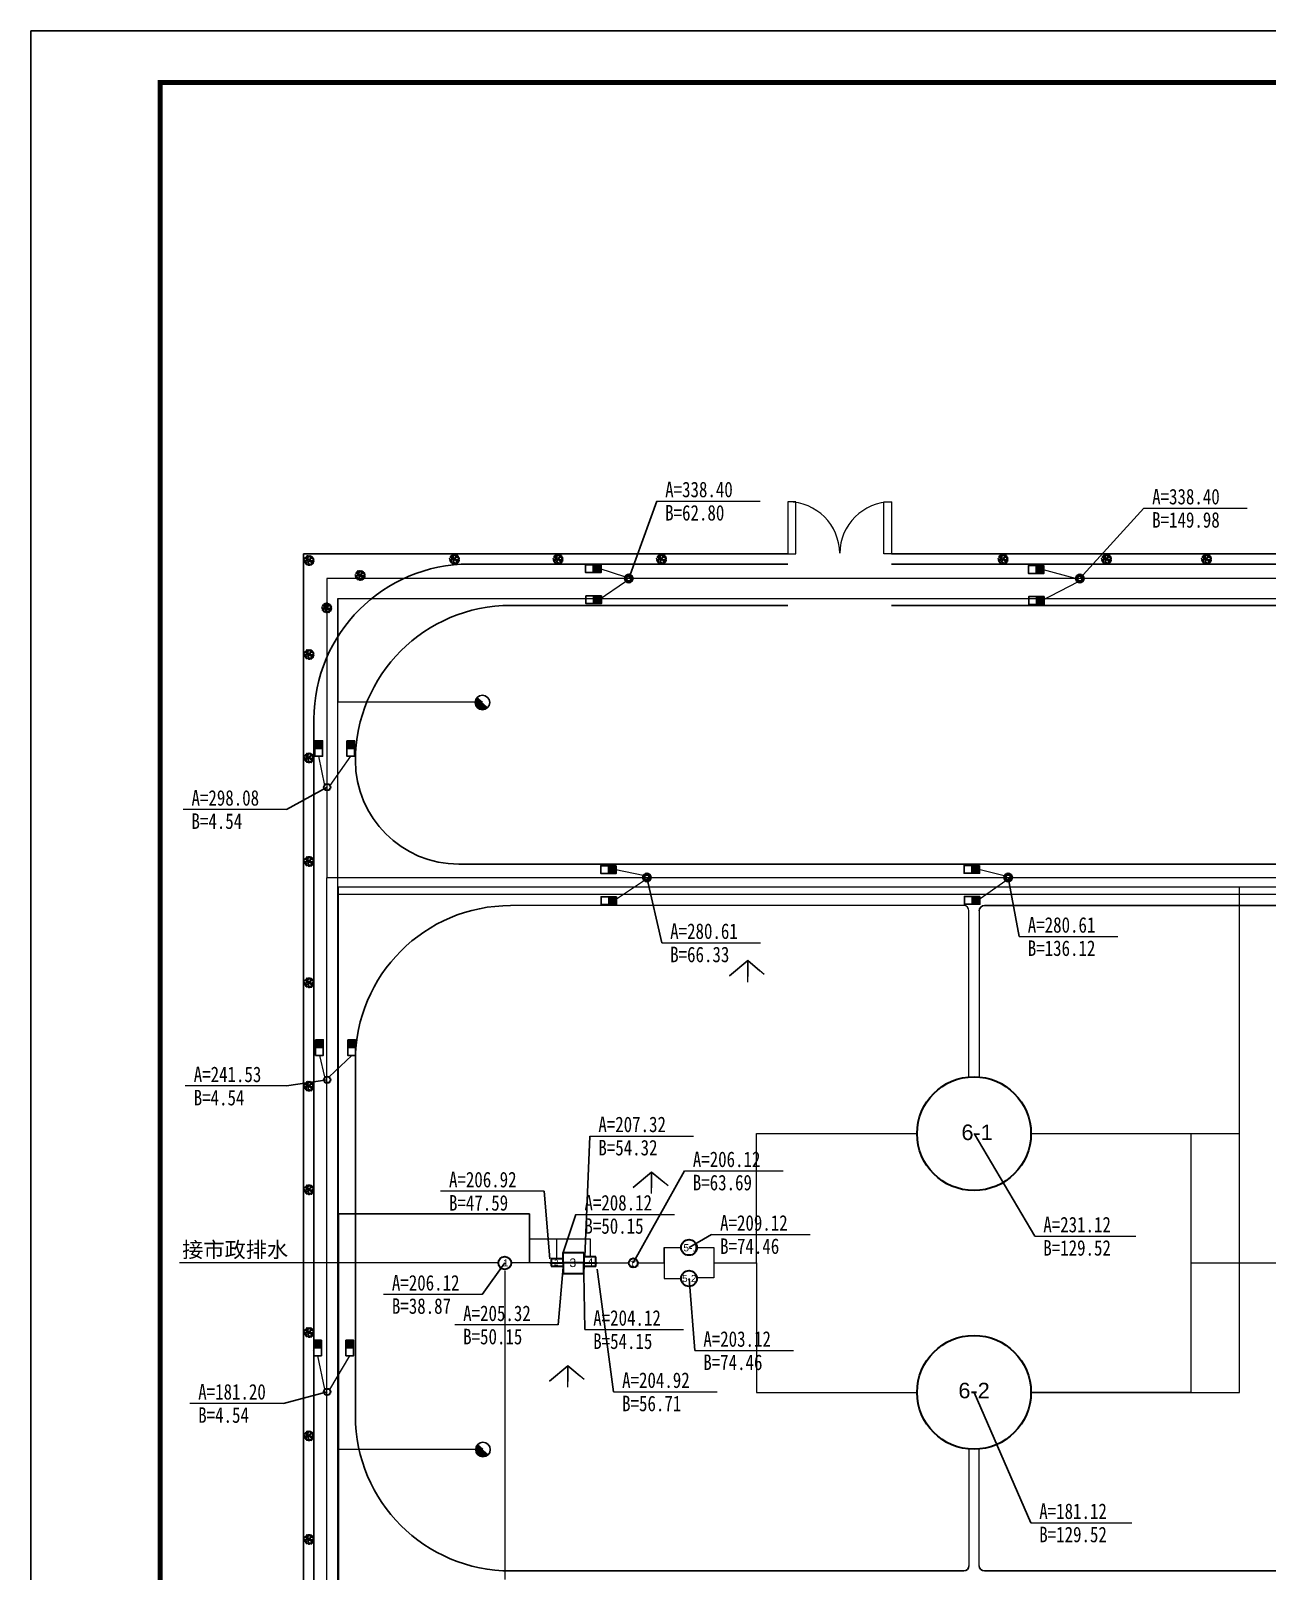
# Model space of a CAD drawing. Header units: millimetres. Extents: x 210832 to 1443773, y 126806 to 1026245.
# Drawn here: x 213765.9 to 214004.8, y 129155.3 to 129453 of the extents above; entities that cross this region are included whole.
import ezdxf
from ezdxf.enums import TextEntityAlignment as Align
from ezdxf.lldxf.tags import DXFTag

# ---------------------------------------------------------------- set-up
doc = ezdxf.new("R2010")
doc.units = ezdxf.units.MM
doc.header["$LTSCALE"] = 500
for name, color, linetype, lineweight in [('01构筑物', 7, 'Continuous', 60), ('H消火栓', 2, 'Continuous', 9), ('H绿化带', 3, 'Continuous', 9), ('w', 50, 'W_LINE', 50), ('厂区污水管', 141, 'CW_LINE', 60), ('厂区给水管', 60, 'G_LINE', 60), ('构筑物', 7, 'Continuous', 30), ('污水管', 2, 'W_LINE', 60), ('泄空管', 134, 'XK_LINE', 60), ('超越管', 94, 'CY_LINE', 60), ('雨水管', 20, 'Y_LINE', 60)]:
    doc.layers.add(name, color=color, linetype=linetype, lineweight=lineweight)
for name, color, linetype in [('标注', 3, 'Continuous'), ('消火栓', 7, 'Continuous'), ('道路', 200, 'Continuous')]:
    doc.layers.add(name, color=color, linetype=linetype)
doc.styles.add('Dim_ZB', font='txt', dxfattribs={"width": 0.8})
doc.styles.get("Standard").update_dxf_attribs({"font": 'arial.ttf'})
tags = doc.linetypes.add('CW_LINE', pattern='A,12.7,-5.08,["CW",Standard,S=2.54,R=0,X=-2.54,Y=-1.27],-6.35', length=24.13).pattern_tags.tags
tags[6] = DXFTag(74, 10)
tags = doc.linetypes.add('CY_LINE', pattern='A,12.7,-5.08,["CY",Standard,S=2.54,R=0,X=-2.54,Y=-1.27],-6.35', length=24.13).pattern_tags.tags
tags[6] = DXFTag(74, 10)
tags = doc.linetypes.add('G_LINE', pattern='A,12.7,-5.08,["G",Standard,S=2.54,R=0,X=-2.54,Y=-1.27],-6.35', length=24.13).pattern_tags.tags
tags[6] = DXFTag(74, 10)
tags = doc.linetypes.add('W_LINE', pattern='A,12.7,-5.08,["W",Standard,S=2.54,R=0,X=-2.54,Y=-1.27],-6.35', length=24.13).pattern_tags.tags
tags[6] = DXFTag(74, 10)
tags = doc.linetypes.add('XK_LINE', pattern='A,12.7,-5.08,["XK",Standard,S=2.54,R=0,X=-2.54,Y=-1.27],-6.35', length=24.13).pattern_tags.tags
tags[6] = DXFTag(74, 10)
tags = doc.linetypes.add('Y_LINE', pattern='A,12.7,-5.08,["Y",Standard,S=2.54,R=0,X=-2.54,Y=-1.27],-6.35', length=24.13).pattern_tags.tags
tags[6] = DXFTag(74, 10)
doc.dimstyles.new('ISO-25', dxfattribs={"dimtxt": 2.5, "dimasz": 2.5, "dimexe": 1.25, "dimexo": 0.625, "dimtad": 1, "dimtxsty": 'Standard', "dimcen": 2.5, "dimadec": 0, "dimazin": 0, "dimtfac": 1, "dimtmove": 0, "dimatfit": 3, "dimfxl": 1, "dimarcsym": 0})

# ---------------------------------------------------------------- blocks, each defined once
blk = doc.blocks.new('火焰木')
at = {"layer": 'H绿化带'}
for points in [[(-2.66, 0.17), (-2.53, -0.09), (-2.46, -0.35), (-2.39, -0.43), (-2.45, -0.46), (-2.58, -0.59), (-2.62, -0.69)], [(-2.52, 0.8), (-2.23, 0.89), (-1.91, 0.77), (-1.72, 0.64), (-1.38, 0.55), (-1.09, 0.48), (-0.75, 0.34), (-0.61, 0.29), (-0.45, 0.04), (-0.56, -0.07), (-0.58, -0.28), (-0.58, -0.28), (-0.89, -0.31), (-1.12, -0.2), (-1.41, -0.02), (-1.58, -0.02), (-1.83, -0.12), (-1.86, -0.21), (-2.05, -0.34), (-2.41, -0.31), (-2.49, -0.09), (-2.65, 0.34)], [(-2, 1.61), (-1.92, 1.47), (-1.76, 1.39), (-1.58, 1.25), (-1.44, 1.07), (-1.41, 0.77), (-1.64, 0.78), (-1.83, 0.85), (-2.02, 0.91), (-2.17, 0.96), (-2.27, 0.96), (-2.48, 0.88)], [(-2.23, 1.1), (-2.43, 1)], [(-1.7, 0.8), (-1.77, 1.04), (-2.36, 1.12)], [(-2.09, 1.08), (-2.29, 1.24)], [(-1.57, 1.24), (-1.93, 1.15), (-2.23, 1.33)], [(-1.76, 1.19), (-2.15, 1.44)], [(-1.8, 1.78), (-1.53, 1.74), (-1.29, 1.7), (-1.2, 1.67), (-1.09, 1.55), (-1.03, 1.38), (-0.87, 1.16), (-0.89, 0.83), (-0.88, 0.63), (-1.11, 0.65), (-1.31, 0.8), (-1.32, 1.01), (-1.41, 1.18), (-1.62, 1.38), (-1.85, 1.53), (-1.93, 1.65)], [(-1.12, 1.04), (-1.4, 1.29), (-1.88, 1.73)], [(-0.73, 2.33), (-0.74, 2.2), (-0.71, 2.02), (-0.67, 1.85), (-0.59, 1.72), (-0.49, 1.61), (-0.55, 1.54), (-0.67, 1.4), (-0.75, 1.25), (-0.89, 1.35), (-1, 1.54), (-1.15, 1.76), (-1.43, 1.79), (-1.72, 1.83)], [(-1.33, 1.53), (-1.65, 1.52)], [(-1.21, 1.76), (-1.4, 1.86), (-1.64, 1.92)], [(-0.79, 1.65), (-0.97, 1.79), (-1.18, 1.92), (-1.55, 1.99)], [(-1.32, 0.91), (-1.05, 1.08), (-1.22, 1.48), (-1.54, 1.64)], [(-1.26, 1.94), (-1.4, 2.08)], [(-0.83, 1.31), (-0.76, 1.55), (-0.88, 1.92), (-1.3, 2.13)], [(-1.23, 0.74), (-1.21, 0.98)], [(-1.06, 2.01), (-1.16, 2.2)], [(-1.03, 0.84), (-1.11, 0.76)], [(-0.88, 0.8), (-1.09, 0.86)], [(-0.86, 2.15), (-1.04, 2.25)], [(-0.97, 0.82), (-0.99, 0.96)], [(-0.58, 1.5), (-0.77, 1.82), (-0.84, 2.11), (-0.92, 2.29)], [(0, 2.4), (0.16, 2.06), (0.22, 1.87), (0.27, 1.65), (0.38, 1.22), (0.39, 0.91), (0.36, 0.77), (0.25, 0.63), (0.03, 0.48), (-0.19, 0.36), (-0.34, 0.3), (-0.72, 0.54), (-0.78, 0.75), (-0.72, 1.07), (-0.58, 1.39), (-0.31, 1.61), (-0.26, 1.71), (-0.13, 2.23), (-0.1, 2.4)], [(-0.16, 2.4), (-0.17, 2.24), (-0.21, 2.08), (-0.3, 1.81), (-0.37, 1.68), (-0.52, 1.81), (-0.63, 2.01), (-0.67, 2.2), (-0.67, 2.33)], [(-0.49, 1.96), (-0.63, 2.36)], [(-0.46, 1.76), (-0.52, 2.1), (-0.49, 2.38)], [(-0.29, 1.84), (-0.34, 1.98), (-0.37, 2.4)], [(-0.35, 2.07), (-0.27, 2.24), (-0.27, 2.4)], [(2.07, 1.09), (1.83, 0.92), (1.57, 0.87), (1.19, 0.89), (0.9, 0.91), (0.56, 0.71), (0.22, 0.2), (-0.03, 0.11), (0.03, -0.11), (0.42, -0.28), (0.75, -0.34), (1.19, -0.29), (1.59, -0.08), (1.84, 0.32), (1.96, 0.71), (2.1, 1.02)], [(0.07, 2.39), (0.22, 2.07), (0.37, 1.5), (0.43, 1.79), (0.65, 2.12), (0.66, 2.26)], [(0.3, 2.11), (0.16, 2.38)], [(0.23, 2.25), (0.32, 2.36)], [(0.26, 1.94), (0.3, 2.11), (0.54, 2.31)], [(0.41, 2.2), (0.41, 2.34)], [(0.72, 2.25), (0.71, 2.05), (0.56, 1.85), (0.44, 1.63), (0.43, 1.35), (0.48, 1.16), (0.67, 1.29), (1.02, 1.55), (1.19, 2.03)], [(0.43, 1.34), (0.76, 1.68), (0.86, 2.19)], [(1.23, 1.98), (1.1, 1.61), (1.06, 1.48), (0.73, 1.25), (0.57, 0.94), (0.8, 0.95), (0.96, 0.95), (1.29, 0.92), (1.55, 0.94), (1.63, 1.19), (1.66, 1.35), (1.8, 1.47)], [(0.62, 1.54), (0.64, 1.76)], [(0.66, 1.28), (0.82, 1.54), (1.09, 2.08)], [(0.68, 1.16), (0.97, 1.13), (1.31, 1.26), (1.55, 1.75)], [(0.77, 1.76), (1.01, 2.12)], [(0.77, 0.95), (1.37, 1.1), (1.55, 1.33)], [(0.82, 1.31), (1.06, 1.32), (1.14, 1.46), (1.28, 1.96)], [(0.85, 0.97), (1.18, 1.13)], [(1.09, 1.18), (1.27, 1.47), (1.32, 1.93)], [(1.2, 1.06), (1.46, 1.03), (1.56, 1.22)], [(1.21, 1.36), (1.24, 1.42), (1.49, 1.8)], [(1.25, 1.23), (1.46, 1.34), (1.74, 1.55)], [(1.52, 1.38), (1.65, 1.65)], [(2.31, 0.43), (2.18, 0.33), (1.97, 0.29), (1.91, 0.27), (1.82, 0.14), (1.74, -0.04), (1.55, -0.17), (1.66, -0.19), (1.88, -0.34), (2.01, -0.56), (2.28, -0.85)], [(1.83, 1.43), (1.7, 1.32), (1.67, 1.11), (1.62, 0.99), (1.71, 0.98), (1.79, 1.02), (2.03, 1.12)], [(1.67, 1.11), (1.95, 1.29)], [(1.74, 1.15), (2.01, 1.19)], [(1.74, -0.24), (2.07, -0.09), (2.37, 0.14)], [(1.81, 1.2), (1.88, 1.38)], [(2.13, 0.92), (2.04, 0.75), (1.92, 0.33), (2.09, 0.35), (2.3, 0.51)], [(1.95, 0.42), (2.07, 0.54), (2.24, 0.69)], [(1.96, -0.14), (1.96, 0.08), (2.09, 0.16), (2.34, 0.35)], [(2.03, 0.34), (2.27, 0.61)], [(2.04, 0.13), (2.36, 0.22)], [(2.07, 0.53), (2.2, 0.82)], [(-2.52, -0.14), (-2.7, -0.08)], [(-2.44, -0.25), (-2.7, -0.22)], [(-2.58, -0.24), (-2.68, -0.4)], [(-2.45, -0.46), (-2.54, -0.4), (-2.67, -0.52)], [(-2.62, -0.78), (-2.52, -0.6), (-2.39, -0.5), (-2.29, -0.46), (-2.03, -0.49), (-1.92, -0.59), (-1.92, -0.75), (-1.99, -0.85), (-2.22, -0.99), (-2.38, -1.1), (-2.4, -1.28)], [(-2.44, -0.54), (-2.58, -0.91)], [(-2.16, -0.83), (-2.18, -0.7), (-2.28, -0.59), (-2.41, -0.75), (-2.56, -0.97)], [(-2.04, -0.88), (-2.27, -0.8), (-2.43, -0.95), (-2.53, -1.05)], [(-2.2, -0.97), (-2.26, -0.9), (-2.5, -1.12)], [(-2.38, -1.35), (-2.34, -1.18), (-2.2, -1.06), (-2.03, -0.95), (-1.9, -0.89), (-1.84, -0.8), (-1.83, -0.92), (-1.82, -1.1), (-1.84, -1.34), (-1.82, -1.46), (-1.74, -1.62), (-1.6, -1.89), (-1.44, -2.15), (-1.26, -2.4)], [(-1.97, -1.19), (-2.09, -1.12), (-2.22, -1.22), (-2.26, -1.37), (-2.31, -1.43)], [(-2.17, -0.79), (-2.09, -0.59)], [(-1.83, -1.11), (-1.96, -1.19), (-2.14, -1.38), (-2.07, -1.8)], [(-2.05, -1.34), (-2, -1.5), (-1.99, -1.72), (-1.89, -2)], [(-1.77, -1.6), (-1.88, -1.71), (-1.82, -1.91), (-1.81, -2.07)], [(-0.83, -2.59), (-0.74, -2.36), (-0.65, -1.84), (-0.7, -1.44), (-0.79, -1.14), (-0.77, -0.92), (-0.66, -0.76), (-0.58, -0.62), (-0.66, -0.46), (-0.84, -0.46), (-1.1, -0.39), (-1.29, -0.25), (-1.47, -0.27), (-1.71, -0.35), (-1.83, -0.49), (-1.7, -0.83), (-1.68, -1.1), (-1.74, -1.37), (-1.5, -1.97), (-1.14, -2.48)], [(-1.83, -1.67), (-1.75, -1.83), (-1.73, -1.91)], [(-1.63, -1.99), (-1.68, -2.02), (-1.76, -2.04)], [(-1.63, -1.84), (-1.61, -2.04), (-1.57, -2.23)], [(-0.77, -2.58), (-0.71, -2.44), (-0.63, -2.16), (-0.54, -2.38), (-0.36, -2.46), (-0.2, -2.62), (-0.2, -2.67)], [(-0.68, -2.36), (-0.65, -2.44), (-0.58, -2.53), (-0.6, -2.61)], [(1.23, -2.27), (1.08, -2.12), (1, -1.77), (0.96, -1.4), (0.7, -1.07), (0.36, -0.82), (0.11, -0.4), (-0.03, -0.37), (-0.16, -0.44), (-0.28, -0.51), (-0.37, -0.58), (-0.41, -0.78), (-0.63, -1.08), (-0.5, -1.42), (-0.32, -1.68), (-0.06, -1.85), (0.31, -1.95), (0.75, -2.03), (0.94, -2.16), (1.17, -2.3)], [(-0.14, -2.68), (-0.19, -2.56), (-0.32, -2.43), (-0.46, -2.33), (-0.55, -2.01), (-0.53, -1.71), (-0.59, -1.42), (-0.4, -1.76), (-0.21, -1.9), (-0.06, -2.1), (0.19, -2.33), (0.29, -2.63)], [(-0.54, -1.87), (-0.37, -2.02), (-0.21, -2.21), (0.13, -2.67)], [(-0.53, -2.4), (-0.52, -2.48), (-0.41, -2.52), (-0.41, -2.65)], [(-0.42, -1.96), (-0.28, -1.9)], [(-0.31, -2.11), (-0.33, -2.23), (-0.24, -2.38), (-0.1, -2.53), (-0.03, -2.65)], [(-0.23, -1.9), (-0.2, -2.06), (-0.04, -2.25), (0.14, -2.34), (0.23, -2.58)], [(-0.13, -2.29), (-0.01, -2.35), (0.2, -2.64)], [(0.35, -2.61), (0.26, -2.34), (0.24, -2.27), (0.11, -2.16), (-0.1, -1.99), (-0.11, -1.91), (0.07, -1.94), (0.55, -2.05), (0.8, -2.15), (1.1, -2.34)], [(0.02, -2.08), (0.27, -2.07), (0.42, -2.2), (0.62, -2.4), (0.59, -2.53)], [(0.37, -2.13), (0.32, -2.26), (0.43, -2.38), (0.5, -2.54), (0.49, -2.57)], [(2.15, -1.17), (1.99, -1.03), (1.86, -0.87), (1.59, -0.79), (1.35, -0.8), (1.02, -0.78), (0.76, -0.65), (0.58, -0.52), (0.46, -0.51), (0.36, -0.49), (0.45, -0.69), (0.66, -0.86), (0.91, -1.1), (1.09, -1.25), (1.36, -1.37), (1.74, -1.41), (1.97, -1.53)], [(0.44, -2.03), (0.57, -2.23), (0.88, -2.45)], [(2.26, -0.88), (2.11, -0.74), (1.93, -0.54), (1.83, -0.39), (1.68, -0.3), (1.49, -0.26), (1.25, -0.34), (0.95, -0.4), (0.68, -0.39), (0.92, -0.61), (1.2, -0.73), (1.54, -0.7), (1.88, -0.8), (2.18, -1.13)], [(0.73, -2.13), (0.69, -2.24), (0.95, -2.38)], [(0.71, -0.91), (1.1, -0.93), (1.54, -0.94), (1.73, -1.09), (2.08, -1.31)], [(0.99, -0.64), (1.29, -0.55), (1.56, -0.58), (1.64, -0.52)], [(0.99, -1.17), (1.15, -1.12), (1.28, -1.28)], [(1.94, -1.56), (1.66, -1.46), (1.37, -1.42), (1.11, -1.36), (1, -1.29), (1.09, -1.49), (1.12, -1.67), (1.11, -1.94), (1.14, -2.05), (1.26, -2.23)], [(1.04, -0.93), (1.14, -1.05), (1.32, -1.09), (1.55, -1.15), (2.03, -1.39)], [(1.13, -2), (1.24, -2.03), (1.37, -2.13)], [(1.14, -1.62), (1.38, -1.66), (1.47, -1.88), (1.53, -2)], [(1.17, -0.36), (1.37, -0.4), (1.58, -0.4)], [(1.24, -1.08), (1.39, -1.03), (1.58, -1.06)], [(1.24, -1.39), (1.29, -1.5), (1.51, -1.56), (1.66, -1.66), (1.74, -1.82)], [(1.25, -1.65), (1.27, -1.82), (1.34, -1.99), (1.44, -2.09)], [(1.33, -1.11), (1.39, -1.25), (1.54, -1.32)], [(1.39, -1.53), (1.55, -1.74), (1.66, -1.9)], [(1.5, -1.56), (1.66, -1.51), (1.78, -1.59), (1.87, -1.63)], [(1.56, -0.71), (1.66, -0.66), (1.9, -0.66), (2.1, -0.85), (2.23, -1)], [(1.63, -1.02), (1.87, -0.99), (2.02, -1.1), (2.12, -1.23)], [(1.7, -1.23), (1.72, -1.32)], [(1.87, -0.18), (2.09, -0.4), (2.38, -0.22)], [(1.96, -0.47), (2.06, -0.47), (2.21, -0.5), (2.38, -0.32)], [(1.99, -0.3), (2.38, -0.14)], [(2.08, -0.64), (2.24, -0.61), (2.36, -0.48)], [(2.13, -0.04), (2.38, -0.04)], [(2.17, -0.73), (2.32, -0.7)]]:
    blk.add_lwpolyline(points, dxfattribs=at)
blk = doc.blocks.new('*U124')
at = {"lineweight": 15, "ltscale": 0.002}
blk.add_line((0, 0), (-19.06, 0), dxfattribs=at)
at = {"lineweight": 15, "ltscale": 0.002, "style": 'Dim_ZB', "width": 0.8}
blk.add_text(' A=206.12 ', height=3, dxfattribs=at).set_placement((-19.06, 0.75))
blk.add_text(' B=38.87 ', height=3, dxfattribs=at).set_placement((-19.06, -0.75), align=Align.TOP_LEFT)
blk = doc.blocks.new('*U125')
at = {"lineweight": 15, "ltscale": 0.002}
blk.add_line((0, 0), (-20.01, 0), dxfattribs=at)
at = {"lineweight": 15, "ltscale": 0.002, "style": 'Dim_ZB', "width": 0.8}
blk.add_text(' A=206.92 ', height=3, dxfattribs=at).set_placement((-20.01, 0.75))
blk.add_text(' B=47.59 ', height=3, dxfattribs=at).set_placement((-20.01, -0.75), align=Align.TOP_LEFT)
blk = doc.blocks.new('*U126')
at = {"lineweight": 15, "ltscale": 0.002}
blk.add_line((0, 0), (-20.01, 0), dxfattribs=at)
at = {"lineweight": 15, "ltscale": 0.002, "style": 'Dim_ZB', "width": 0.8}
blk.add_text(' A=205.32 ', height=3, dxfattribs=at).set_placement((-20.01, 0.75))
blk.add_text(' B=50.15 ', height=3, dxfattribs=at).set_placement((-20.01, -0.75), align=Align.TOP_LEFT)
blk = doc.blocks.new('*U127')
at = {"lineweight": 15, "ltscale": 0.002}
blk.add_line((0, 0), (19.06, 0), dxfattribs=at)
at = {"lineweight": 15, "ltscale": 0.002, "style": 'Dim_ZB', "width": 0.8}
blk.add_text(' A=208.12 ', height=3, dxfattribs=at).set_placement((0, 0.75))
blk.add_text(' B=50.15 ', height=3, dxfattribs=at).set_placement((0, -0.75), align=Align.TOP_LEFT)
blk = doc.blocks.new('*U128')
at = {"lineweight": 15, "ltscale": 0.002}
blk.add_line((0, 0), (19.06, 0), dxfattribs=at)
at = {"lineweight": 15, "ltscale": 0.002, "style": 'Dim_ZB', "width": 0.8}
blk.add_text(' A=204.12 ', height=3, dxfattribs=at).set_placement((0, 0.75))
blk.add_text(' B=54.15 ', height=3, dxfattribs=at).set_placement((0, -0.75), align=Align.TOP_LEFT)
blk = doc.blocks.new('*U129')
at = {"lineweight": 15, "ltscale": 0.002}
blk.add_line((0, 0), (20.01, 0), dxfattribs=at)
at = {"lineweight": 15, "ltscale": 0.002, "style": 'Dim_ZB', "width": 0.8}
blk.add_text(' A=207.32 ', height=3, dxfattribs=at).set_placement((0, 0.75))
blk.add_text(' B=54.32 ', height=3, dxfattribs=at).set_placement((0, -0.75), align=Align.TOP_LEFT)
blk = doc.blocks.new('*U130')
at = {"lineweight": 15, "ltscale": 0.002}
blk.add_line((0, 0), (20.01, 0), dxfattribs=at)
at = {"lineweight": 15, "ltscale": 0.002, "style": 'Dim_ZB', "width": 0.8}
blk.add_text(' A=204.92 ', height=3, dxfattribs=at).set_placement((0, 0.75))
blk.add_text(' B=56.71 ', height=3, dxfattribs=at).set_placement((0, -0.75), align=Align.TOP_LEFT)
blk = doc.blocks.new('*U131')
at = {"lineweight": 15, "ltscale": 0.002}
blk.add_line((0, 0), (19.06, 0), dxfattribs=at)
at = {"lineweight": 15, "ltscale": 0.002, "style": 'Dim_ZB', "width": 0.8}
blk.add_text(' A=206.12 ', height=3, dxfattribs=at).set_placement((0, 0.75))
blk.add_text(' B=63.69 ', height=3, dxfattribs=at).set_placement((0, -0.75), align=Align.TOP_LEFT)
blk = doc.blocks.new('*U132')
at = {"lineweight": 15, "ltscale": 0.002}
blk.add_line((0, 0), (19.06, 0), dxfattribs=at)
at = {"lineweight": 15, "ltscale": 0.002, "style": 'Dim_ZB', "width": 0.8}
blk.add_text(' A=209.12 ', height=3, dxfattribs=at).set_placement((0, 0.75))
blk.add_text(' B=74.46 ', height=3, dxfattribs=at).set_placement((0, -0.75), align=Align.TOP_LEFT)
blk = doc.blocks.new('*U133')
at = {"lineweight": 15, "ltscale": 0.002}
blk.add_line((0, 0), (19.06, 0), dxfattribs=at)
at = {"lineweight": 15, "ltscale": 0.002, "style": 'Dim_ZB', "width": 0.8}
blk.add_text(' A=203.12 ', height=3, dxfattribs=at).set_placement((0, 0.75))
blk.add_text(' B=74.46 ', height=3, dxfattribs=at).set_placement((0, -0.75), align=Align.TOP_LEFT)
blk = doc.blocks.new('*U134')
at = {"lineweight": 15, "ltscale": 0.002}
blk.add_line((0, 0), (19.53, 0), dxfattribs=at)
at = {"lineweight": 15, "ltscale": 0.002, "style": 'Dim_ZB', "width": 0.8}
blk.add_text(' A=231.12 ', height=3, dxfattribs=at).set_placement((0, 0.75))
blk.add_text(' B=129.52 ', height=3, dxfattribs=at).set_placement((0, -0.75), align=Align.TOP_LEFT)
blk = doc.blocks.new('*U135')
at = {"lineweight": 15, "ltscale": 0.002}
blk.add_line((0, 0), (19.53, 0), dxfattribs=at)
at = {"lineweight": 15, "ltscale": 0.002, "style": 'Dim_ZB', "width": 0.8}
blk.add_text(' A=181.12 ', height=3, dxfattribs=at).set_placement((0, 0.75))
blk.add_text(' B=129.52 ', height=3, dxfattribs=at).set_placement((0, -0.75), align=Align.TOP_LEFT)
blk = doc.blocks.new('*U167')
at = {"lineweight": 15, "ltscale": 0.002}
blk.add_line((0, 0), (20.01, 0), dxfattribs=at)
at = {"lineweight": 15, "ltscale": 0.002, "style": 'Dim_ZB', "width": 0.8}
blk.add_text(' A=338.40 ', height=3, dxfattribs=at).set_placement((0, 0.75))
blk.add_text(' B=149.98 ', height=3, dxfattribs=at).set_placement((0, -0.75), align=Align.TOP_LEFT)
blk = doc.blocks.new('*U168')
at = {"lineweight": 15, "ltscale": 0.002}
blk.add_line((0, 0), (20.01, 0), dxfattribs=at)
at = {"lineweight": 15, "ltscale": 0.002, "style": 'Dim_ZB', "width": 0.8}
blk.add_text(' A=338.40 ', height=3, dxfattribs=at).set_placement((0, 0.75))
blk.add_text(' B=62.80 ', height=3, dxfattribs=at).set_placement((0, -0.75), align=Align.TOP_LEFT)
blk = doc.blocks.new('*U169')
at = {"lineweight": 15, "ltscale": 0.002}
blk.add_line((0, 0), (-20.01, 0), dxfattribs=at)
at = {"lineweight": 15, "ltscale": 0.002, "style": 'Dim_ZB', "width": 0.8}
blk.add_text(' A=298.08 ', height=3, dxfattribs=at).set_placement((-20.01, 0.75))
blk.add_text(' B=4.54 ', height=3, dxfattribs=at).set_placement((-20.01, -0.75), align=Align.TOP_LEFT)
blk = doc.blocks.new('*U170')
at = {"lineweight": 15, "ltscale": 0.002}
blk.add_line((0, 0), (-19.53, 0), dxfattribs=at)
at = {"lineweight": 15, "ltscale": 0.002, "style": 'Dim_ZB', "width": 0.8}
blk.add_text(' A=241.53 ', height=3, dxfattribs=at).set_placement((-19.53, 0.75))
blk.add_text(' B=4.54 ', height=3, dxfattribs=at).set_placement((-19.53, -0.75), align=Align.TOP_LEFT)
blk = doc.blocks.new('*U171')
at = {"lineweight": 15, "ltscale": 0.002}
blk.add_line((0, 0), (-18.12, 0), dxfattribs=at)
at = {"lineweight": 15, "ltscale": 0.002, "style": 'Dim_ZB', "width": 0.8}
blk.add_text(' A=181.20 ', height=3, dxfattribs=at).set_placement((-18.12, 0.75))
blk.add_text(' B=4.54 ', height=3, dxfattribs=at).set_placement((-18.12, -0.75), align=Align.TOP_LEFT)
blk = doc.blocks.new('*U173')
at = {"lineweight": 15, "ltscale": 0.002}
blk.add_line((0, 0), (19.06, 0), dxfattribs=at)
at = {"lineweight": 15, "ltscale": 0.002, "style": 'Dim_ZB', "width": 0.8}
blk.add_text(' A=280.61 ', height=3, dxfattribs=at).set_placement((0, 0.75))
blk.add_text(' B=66.33 ', height=3, dxfattribs=at).set_placement((0, -0.75), align=Align.TOP_LEFT)
blk = doc.blocks.new('*U174')
at = {"lineweight": 15, "ltscale": 0.002}
blk.add_line((0, 0), (19.06, 0), dxfattribs=at)
at = {"lineweight": 15, "ltscale": 0.002, "style": 'Dim_ZB', "width": 0.8}
blk.add_text(' A=280.61 ', height=3, dxfattribs=at).set_placement((0, 0.75))
blk.add_text(' B=136.12 ', height=3, dxfattribs=at).set_placement((0, -0.75), align=Align.TOP_LEFT)

msp = doc.modelspace()

# ---------------------------------------------------------------- hatches: boundary and pattern name
h = msp.add_hatch(color=256)
h.dxf.hatch_style = 1
h.paths.add_polyline_path([(213874.58, 129348.32), (213876.08, 129348.32), (213876.08, 129349.82), (213874.58, 129349.82)])
h = msp.add_hatch(color=256)
h.dxf.hatch_style = 1
h.paths.add_polyline_path([(213960.14, 129348.17), (213961.64, 129348.17), (213961.64, 129349.67), (213960.14, 129349.67)])
h = msp.add_hatch(color=256)
h.dxf.hatch_style = 1
h.paths.add_polyline_path([(213874.64, 129342.33), (213876.14, 129342.33), (213876.14, 129343.83), (213874.64, 129343.83)])
h = msp.add_hatch(color=256)
h.dxf.hatch_style = 1
h.paths.add_polyline_path([(213960.2, 129342.18), (213961.7, 129342.18), (213961.7, 129343.68), (213960.2, 129343.68)])
h = msp.add_hatch(color=256)
h.dxf.hatch_style = 1
h.paths.add_polyline_path([(213822.26, 129315.82), (213820.76, 129315.82), (213820.76, 129314.32), (213822.26, 129314.32)])
h = msp.add_hatch(color=256)
h.dxf.hatch_style = 1
h.paths.add_polyline_path([(213828.46, 129315.82), (213826.96, 129315.82), (213826.96, 129314.32), (213828.46, 129314.32)])
h = msp.add_hatch(color=256)
h.dxf.hatch_style = 1
h.paths.add_polyline_path([(213877.51, 129290.18), (213879.01, 129290.18), (213879.01, 129291.68), (213877.51, 129291.68)])
h = msp.add_hatch(color=256)
h.dxf.hatch_style = 1
h.paths.add_polyline_path([(213947.72, 129290.23), (213949.22, 129290.23), (213949.22, 129291.73), (213947.72, 129291.73)])
h = msp.add_hatch(color=256)
h.dxf.hatch_style = 1
h.paths.add_polyline_path([(213877.57, 129284.19), (213879.07, 129284.19), (213879.07, 129285.69), (213877.57, 129285.69)])
h = msp.add_hatch(color=256)
h.dxf.hatch_style = 1
h.paths.add_polyline_path([(213947.78, 129284.24), (213949.28, 129284.24), (213949.28, 129285.74), (213947.78, 129285.74)])
h = msp.add_hatch(color=256)
h.dxf.hatch_style = 1
h.paths.add_polyline_path([(213822.41, 129258.03), (213820.91, 129258.03), (213820.91, 129256.53), (213822.41, 129256.53)])
h = msp.add_hatch(color=256)
h.dxf.hatch_style = 1
h.paths.add_polyline_path([(213828.62, 129258.03), (213827.12, 129258.03), (213827.12, 129256.53), (213828.62, 129256.53)])
h = msp.add_hatch(color=256)
h.dxf.hatch_style = 1
h.paths.add_polyline_path([(213822.06, 129199.97), (213820.56, 129199.97), (213820.56, 129198.47), (213822.06, 129198.47)])
h = msp.add_hatch(color=256)
h.dxf.hatch_style = 1
h.paths.add_polyline_path([(213828.27, 129199.97), (213826.77, 129199.97), (213826.77, 129198.47), (213828.27, 129198.47)])
at = {"layer": '消火栓'}
h = msp.add_hatch(color=0, dxfattribs=at)
h.dxf.hatch_style = 1
h.paths.add_polyline_path([(213852.1, 129324.14, 0.181345), (213851.76, 129323.22, 0.692986), (213854.22, 129322.29)])
h = msp.add_hatch(color=0, dxfattribs=at)
h.dxf.hatch_style = 1
h.paths.add_polyline_path([(213852.2, 129179.77, 0.181345), (213851.85, 129178.85, 0.692986), (213854.32, 129177.92)])

# ---------------------------------------------------------------- linework, layer by layer
for p, q in [((213874.58, 129349.82), (213874.58, 129348.32)), ((213960.14, 129349.67), (213960.14, 129348.17)), ((213874.64, 129343.83), (213874.64, 129342.33)), ((213960.2, 129343.68), (213960.2, 129342.18)), ((213820.76, 129314.32), (213822.26, 129314.32)), ((213826.96, 129314.32), (213828.46, 129314.32)), ((213877.51, 129291.68), (213877.51, 129290.18)), ((213947.72, 129291.73), (213947.72, 129290.23)), ((213877.57, 129285.69), (213877.57, 129284.19)), ((213947.78, 129285.74), (213947.78, 129284.24)), ((213820.91, 129256.53), (213822.41, 129256.53)), ((213827.12, 129256.53), (213828.62, 129256.53)), ((213820.56, 129198.47), (213822.06, 129198.47)), ((213826.77, 129198.47), (213828.27, 129198.47))]:
    msp.add_line(p, q)
for points in [[(213765.9, 129453.03), (214606.9, 129453.03), (214606.9, 128859.03), (213765.9, 128859.03)], [(213876.08, 129349.82), (213876.08, 129348.32), (213873.08, 129348.32), (213873.08, 129349.82)], [(213961.64, 129349.67), (213961.64, 129348.17), (213958.64, 129348.17), (213958.64, 129349.67)], [(213876.14, 129343.83), (213876.14, 129342.33), (213873.14, 129342.33), (213873.14, 129343.83)], [(213961.7, 129343.68), (213961.7, 129342.18), (213958.7, 129342.18), (213958.7, 129343.68)], [(213820.76, 129315.82), (213822.26, 129315.82), (213822.26, 129312.82), (213820.76, 129312.82)], [(213826.96, 129315.82), (213828.46, 129315.82), (213828.46, 129312.82), (213826.96, 129312.82)], [(213879.01, 129291.68), (213879.01, 129290.18), (213876.01, 129290.18), (213876.01, 129291.68)], [(213949.22, 129291.73), (213949.22, 129290.23), (213946.22, 129290.23), (213946.22, 129291.73)], [(213879.07, 129285.69), (213879.07, 129284.19), (213876.07, 129284.19), (213876.07, 129285.69)], [(213949.28, 129285.74), (213949.28, 129284.24), (213946.28, 129284.24), (213946.28, 129285.74)], [(213820.91, 129258.03), (213822.41, 129258.03), (213822.41, 129255.03), (213820.91, 129255.03)], [(213827.12, 129258.03), (213828.62, 129258.03), (213828.62, 129255.03), (213827.12, 129255.03)], [(213820.56, 129199.97), (213822.06, 129199.97), (213822.06, 129196.97), (213820.56, 129196.97)], [(213826.77, 129199.97), (213828.27, 129199.97), (213828.27, 129196.97), (213826.77, 129196.97)]]:
    msp.add_lwpolyline(points, close=True)
at = {"const_width": 1}
msp.add_lwpolyline([(213790.9, 129443.03), (214596.9, 129443.03), (214596.9, 128869.03), (213790.9, 128869.03)], close=True, dxfattribs=at)
at = {"layer": '01构筑物', "lineweight": -3, "ltscale": 0.002}
for p, q in [((213820.61, 129351.98), (213818.61, 129351.98)), ((213818.61, 129351.98), (213818.61, 129008.78)), ((213912.19, 129351.98), (213820.61, 129351.98)), ((214385.92, 129351.98), (213932.19, 129351.98))]:
    msp.add_line(p, q, dxfattribs=at)
at = {"layer": '01构筑物', "lineweight": 30, "ltscale": 0.002}
for p, q in [((213868.76, 129215.7), (213866.44, 129215.7)), ((213866.44, 129215.7), (213866.44, 129214.3)), ((213866.2, 129214.9), (213868.76, 129214.9)), ((213866.44, 129214.3), (213868.78, 129214.3))]:
    msp.add_line(p, q, dxfattribs=at)
at = {"layer": '01构筑物', "color": 7, "lineweight": 30, "ltscale": 0.002, "true_color": 0xffffff}
msp.add_line((213875.07, 129214.2), (213872.77, 129214.2), dxfattribs=at)
at = {"layer": '01构筑物', "lineweight": 30, "ltscale": 0.002}
for centre, radius in [((213948.14, 129239.9), 11), ((213893.07, 129217.9), 1.52), ((213857.48, 129214.9), 1.25), ((213882.31, 129214.9), 0.9), ((213893.07, 129211.9), 1.52), ((213948.14, 129189.9), 11)]:
    msp.add_circle(centre, radius, dxfattribs=at)
at = {"layer": 'Defpoints', "lineweight": 15, "ltscale": 0.002}
for p, q in [((213875.53, 129343.01), (213880.99, 129346.72)), ((213875.65, 129349.17), (213880.83, 129347.5)), ((213961.09, 129342.86), (213968.31, 129346.61)), ((213961.21, 129349.01), (213967.68, 129347.23)), ((213821.49, 129312.82), (213822.63, 129307.21)), ((213823.71, 129307.15), (213827.75, 129312.82)), ((213878.58, 129291.02), (213884.51, 129289.76)), ((213948.79, 129291.07), (213954.24, 129289.72)), ((213878.46, 129284.86), (213884.46, 129288.86)), ((213948.67, 129284.91), (213954.3, 129288.84)), ((213821.65, 129255.03), (213822.64, 129250.9)), ((213823.54, 129250.86), (213827.9, 129255.03)), ((213821.29, 129196.97), (213822.67, 129190.5)), ((213823.64, 129190.43), (213827.55, 129196.97))]:
    msp.add_line(p, q, dxfattribs=at)
for points in [[(213912.19, 129351.98), (213913.69, 129351.98), (213913.69, 129361.98), (213912.19, 129361.98)], [(213932.19, 129351.98), (213930.69, 129351.98), (213930.69, 129361.98), (213932.19, 129361.98)]]:
    msp.add_lwpolyline(points, close=True, dxfattribs=at)
for centre, start, end in [((213912.19, 129351.98), 0.4234, 90), ((213932.19, 129351.98), 90, 179.5766)]:
    msp.add_arc(centre, 10, start, end, dxfattribs=at)
at = {"layer": 'H绿化带'}
for p, q in [((213900.87, 129270.37), (213904.42, 129273.35)), ((213904.42, 129273.35), (213900.87, 129270.37)), ((213904.42, 129269.17), (213904.42, 129273.35)), ((213904.42, 129273.35), (213904.42, 129270.29)), ((213907.62, 129270.66), (213904.42, 129273.35)), ((213904.42, 129273.35), (213906.76, 129271.38)), ((213882.29, 129229.5), (213885.84, 129232.48)), ((213885.84, 129232.48), (213882.29, 129229.5)), ((213885.84, 129228.31), (213885.84, 129232.48)), ((213885.84, 129232.48), (213885.84, 129229.42)), ((213889.04, 129229.8), (213885.84, 129232.48)), ((213885.84, 129232.48), (213888.19, 129230.51)), ((213866.09, 129192.07), (213869.64, 129195.04)), ((213869.64, 129195.04), (213866.09, 129192.07)), ((213869.64, 129190.87), (213869.64, 129195.04)), ((213869.64, 129195.04), (213869.64, 129191.99)), ((213872.84, 129192.36), (213869.64, 129195.04)), ((213869.64, 129195.04), (213871.99, 129193.08))]:
    msp.add_line(p, q, dxfattribs=at)
at = {"layer": 'w', "lineweight": 13, "ltscale": 0.002}
for p, q in [((213906.14, 129214.9), (213906.14, 129239.9)), ((213906.14, 129239.9), (213937.13, 129239.9)), ((213959.14, 129239.9), (213990.14, 129239.9)), ((213990.11, 129214.75), (213990.11, 129239.75)), ((213888.27, 129214.9), (213888.27, 129217.9)), ((213888.27, 129217.9), (213888.27, 129214.9)), ((213888.27, 129217.9), (213891.52, 129217.9)), ((213894.6, 129217.9), (213897.87, 129217.9)), ((213897.87, 129217.9), (213897.87, 129214.9)), ((213866.2, 129214.9), (213858.73, 129214.9)), ((213875.32, 129214.9), (213881.41, 129214.9)), ((213883.21, 129214.9), (213888.27, 129214.9)), ((213888.27, 129214.9), (213888.27, 129211.9)), ((213897.87, 129214.9), (213897.87, 129212.02)), ((213897.87, 129214.9), (213906.14, 129214.9)), ((213906.14, 129214.9), (213906.14, 129189.9)), ((213990.11, 129189.75), (213990.11, 129214.75)), ((213990.14, 129214.9), (214012.04, 129214.9)), ((213888.27, 129211.9), (213891.55, 129211.9)), ((213897.87, 129212.02), (213894.59, 129212.02)), ((213906.14, 129189.9), (213937.13, 129189.9)), ((213990.14, 129189.9), (213959.14, 129189.9))]:
    msp.add_line(p, q, dxfattribs=at)
at = {"layer": '厂区污水管', "lineweight": 15, "ltscale": 0.002}
for p, q in [((214266.37, 129287.5), (213825.36, 129287.5)), ((213825.36, 129224.4), (213825.36, 129287.5)), ((213999.46, 129189.9), (213999.46, 129287.5))]:
    msp.add_line(p, q, dxfattribs=at)
at = {"layer": '厂区污水管', "lineweight": -3, "ltscale": 0.002}
for p, q in [((213825.36, 129152.43), (213825.36, 129224.4)), ((213825.36, 129224.4), (213862.28, 129224.4)), ((213862.28, 129224.4), (213862.28, 129214.9))]:
    msp.add_line(p, q, dxfattribs=at)
at = {"layer": '厂区给水管', "lineweight": 15, "ltscale": 0.002}
for p, q in [((213825.19, 129286.13), (213825.19, 129343.33)), ((213825.19, 129343.33), (214080.33, 129343.33)), ((213825.19, 129343.33), (213825.19, 129343.33)), ((213825.19, 129343.33), (213825.19, 129323.33)), ((213825.19, 129323.33), (213851.79, 129323.33)), ((213825.19, 129148.91), (213825.19, 129286.13)), ((214080.22, 129286.13), (213825.19, 129286.13)), ((213825.19, 129178.91), (213851.76, 129178.91))]:
    msp.add_line(p, q, dxfattribs=at)
at = {"layer": '构筑物', "lineweight": 30, "ltscale": 0.002}
for p, q in [((213868.76, 129214.9), (213868.76, 129216.9)), ((213868.76, 129216.9), (213872.76, 129216.9)), ((213868.76, 129214.9), (213868.76, 129215.7)), ((213872.76, 129216.9), (213872.76, 129214.9)), ((213875.07, 129216.1), (213872.76, 129216.1)), ((213872.76, 129216.1), (213872.76, 129213.7)), ((213875.07, 129215.15), (213875.07, 129216.1)), ((213868.76, 129214.9), (213868.76, 129214.1)), ((213872.76, 129214.9), (213868.76, 129214.9)), ((213868.76, 129214.9), (213868.76, 129212.9)), ((213868.76, 129212.9), (213872.76, 129212.9)), ((213872.76, 129212.9), (213872.76, 129214.9)), ((213872.76, 129214.9), (213875.32, 129214.9)), ((213875.07, 129214.2), (213875.07, 129215.15))]:
    msp.add_line(p, q, dxfattribs=at)
at = {"layer": '污水管', "lineweight": 15, "ltscale": 0.002}
for p, q in [((213800.9, 129214.9), (213794.62, 129214.9)), ((213856.23, 129214.9), (213800.9, 129214.9))]:
    msp.add_line(p, q, dxfattribs=at)
at = {"layer": '泄空管', "lineweight": 15, "ltscale": 0.002}
for p, q in [((213959.14, 129239.9), (213999.46, 129239.9)), ((213867.52, 129219.51), (213862.28, 129219.51)), ((213867.52, 129215.7), (213867.52, 129219.51)), ((213874.04, 129219.51), (213867.52, 129219.51)), ((213874.04, 129216.1), (213874.04, 129219.51)), ((213959.14, 129189.9), (213999.46, 129189.9))]:
    msp.add_line(p, q, dxfattribs=at)
at = {"layer": '消火栓', "color": 0}
for p, q in [((213853.16, 129323.22), (213852.1, 129324.14)), ((213853.26, 129178.85), (213852.2, 129179.77))]:
    msp.add_line(p, q, dxfattribs=at)
for centre in [(213853.16, 129323.22), (213853.26, 129178.85)]:
    msp.add_circle(centre, 1.41, dxfattribs=at)
at = {"layer": '超越管', "lineweight": 15, "ltscale": 0.002}
msp.add_line((213857.48, 129213.36), (213857.48, 129153.71), dxfattribs=at)
at = {"layer": '道路', "lineweight": -3, "ltscale": 0.002}
for p, q in [((213850.61, 129349.98), (213912.19, 129349.98)), ((213932.19, 129349.98), (214353.92, 129349.98)), ((213912.19, 129341.98), (213858.61, 129341.98)), ((214049.6, 129341.98), (213932.19, 129341.98)), ((213820.61, 129040.78), (213820.61, 129319.98)), ((213820.59, 129313.88), (213820.59, 129313.88)), ((213820.59, 129313.88), (213820.59, 129313.88)), ((213828.61, 129311.98), (213828.61, 129311.98)), ((214059.6, 129291.98), (213848.61, 129291.98)), ((213950.14, 129283.98), (214059.6, 129283.98)), ((213820.75, 129256.09), (213820.75, 129256.09)), ((213820.75, 129256.09), (213820.75, 129256.09)), ((213828.61, 129253.98), (213828.61, 129185.38)), ((213820.4, 129198.03), (213820.4, 129198.03)), ((213820.4, 129198.03), (213820.4, 129198.03)), ((213858.61, 129155.38), (213946.14, 129155.38)), ((213950.14, 129155.38), (214049.6, 129155.38))]:
    msp.add_line(p, q, dxfattribs=at)
at = {"layer": '道路', "lineweight": 15, "ltscale": 0.002}
for p, q in [((213946.14, 129283.98), (213858.61, 129283.98)), ((213947.14, 129250.85), (213947.14, 129282.98)), ((213949.14, 129282.98), (213949.14, 129250.85)), ((213947.14, 129178.94), (213947.14, 129156.38)), ((213949.14, 129156.38), (213949.14, 129178.94))]:
    msp.add_line(p, q, dxfattribs=at)
at = {"layer": '道路', "lineweight": -3, "ltscale": 0.002}
for centre, radius, start, end in [((213850.61, 129319.98), 30, 90, 180), ((213858.61, 129311.98), 30, 90, 180), ((213848.61, 129311.98), 20, 180, 270), ((213858.61, 129253.98), 30, 90, 180), ((213950.14, 129282.98), 1, 90, 180), ((213858.61, 129185.38), 30, 180, 270), ((213946.14, 129156.38), 1, 270, 0), ((213950.14, 129156.38), 1, 180, 270)]:
    msp.add_arc(centre, radius, start, end, dxfattribs=at)
at = {"layer": '道路', "lineweight": 15, "ltscale": 0.002}
msp.add_arc((213946.14, 129282.98), 1, 360, 90, dxfattribs=at)
at = {"layer": '雨水管', "lineweight": 15, "ltscale": 0.002}
for p, q in [((214083.03, 129347.17), (213823.1, 129347.17)), ((213823.1, 129347.17), (213823.1, 129289.32)), ((213823.1, 129150.23), (213823.1, 129289.32)), ((213825.36, 129289.32), (213823.1, 129289.32)), ((214083.03, 129289.32), (213825.36, 129289.32))]:
    msp.add_line(p, q, dxfattribs=at)
at = {"layer": '雨水管', "ltscale": 0.002}
for centre in [(213881.42, 129347.18), (213968.59, 129347.18), (213884.94, 129289.39), (213954.73, 129289.39)]:
    msp.add_circle(centre, 0.625, dxfattribs=at)
at = {"layer": '雨水管', "lineweight": 30, "ltscale": 0.002}
for centre in [(213823.15, 129306.86), (213823.15, 129250.31), (213823.15, 129189.98)]:
    msp.add_circle(centre, 0.625, dxfattribs=at)

# ---------------------------------------------------------------- block references
at = {"layer": 'H消火栓', "xscale": 0.384, "yscale": 0.384, "zscale": 0.384}
for p in [(213819.74, 129350.73), (213847.83, 129350.97), (213867.83, 129350.97), (213887.83, 129350.97), (213953.81, 129350.97), (213973.81, 129350.97), (213993.13, 129350.97), (213829.61, 129347.84), (213823.16, 129341.55), (213819.74, 129332.57), (213819.74, 129312.57), (213819.74, 129292.57), (213819.74, 129269.12), (213819.74, 129249.12), (213819.74, 129229.12), (213819.74, 129201.54), (213819.74, 129181.54), (213819.74, 129161.54)]:
    msp.add_blockref('火焰木', p, dxfattribs=at)
at = {"layer": '标注', "lineweight": 15, "ltscale": 0.002}
for name, p in [('*U168', (213886.83, 129362.14)), ('*U167', (213980.92, 129360.76)), ('*U169', (213815.32, 129302.54)), ('*U174', (213956.89, 129277.99)), ('*U173', (213887.8, 129276.78)), ('*U170', (213815.27, 129249.11)), ('*U129', (213873.92, 129239.44)), ('*U131', (213892.17, 129232.69)), ('*U125', (213865.07, 129228.77)), ('*U127', (213871.23, 129224.3)), ('*U132', (213897.44, 129220.4)), ('*U134', (213959.89, 129220.07)), ('*U124', (213853.09, 129208.83)), ('*U126', (213867.81, 129202.93)), ('*U128', (213872.93, 129202.03)), ('*U133', (213894.2, 129197.96)), ('*U130', (213878.51, 129190)), ('*U171', (213814.73, 129187.76)), ('*U135', (213959.11, 129164.68))]:
    msp.add_blockref(name, p, dxfattribs=at)

# ---------------------------------------------------------------- texts
at = {"ltscale": 0.002}
msp.add_text('接市政排水', height=3, dxfattribs=at).set_placement((213795.15, 129215.97))
at = {"layer": '01构筑物', "lineweight": 30, "ltscale": 0.002, "attachment_point": 1}
for s, width, gutter_width, insert, char_height in [('6-1', 18.7397, 15, (213945.71, 129241.66), 3), ('3', 1.5331, 8.33, (213869.97, 129215.78), 1.67), ('4', 1.2067, 7.07, (213873.47, 129215.8), 1.41), ('5-1', 0.8423, 6.95, (213891.99, 129218.55), 1.39), ('1', 0.3895, 6.85, (213857.12, 129215.6), 1.37), ('2', 0.5272, 5.33, (213866.99, 129215.53), 1.07), ('11', 0.4785, 5.64, (213881.66, 129215.38), 1.127), ('5-2', 0.306, 6.83, (213891.74, 129212.59), 1.366), ('6-2', 23.4308, 15, (213945.12, 129191.75), 3)]:
    msp.add_mtext_dynamic_manual_height_columns(s, width=width, gutter_width=gutter_width, heights=[0], dxfattribs=dict(at, insert=insert, char_height=char_height))

# ---------------------------------------------------------------- leaders
at = {"layer": '标注', "lineweight": 15, "ltscale": 0.002}
for points in [[(213881.42, 129347.18), (213886.83, 129362.14)], [(213968.59, 129347.18), (213980.92, 129360.76)], [(213823.15, 129306.86), (213815.32, 129302.54)], [(213884.94, 129289.39), (213887.8, 129276.78)], [(213954.73, 129289.39), (213956.89, 129277.99)], [(213823.15, 129250.31), (213815.27, 129249.11)], [(213872.93, 129216.1), (213873.92, 129239.44)], [(213948.14, 129239.9), (213959.89, 129220.07)], [(213882.31, 129214.9), (213892.17, 129232.69)], [(213866.2, 129215.7), (213865.07, 129228.77)], [(213868.76, 129216.9), (213871.23, 129224.3)], [(213893.07, 129217.9), (213897.44, 129220.4)], [(213857.48, 129214.9), (213853.09, 129208.83)], [(213868.76, 129214.1), (213867.81, 129202.93)], [(213872.76, 129212.9), (213872.93, 129202.03)], [(213875.32, 129213.7), (213878.51, 129190)], [(213893.07, 129211.9), (213894.2, 129197.96)], [(213823.15, 129189.98), (213814.73, 129187.76)], [(213948.14, 129189.9), (213959.11, 129164.68)]]:
    msp.add_leader(points, dimstyle='ISO-25', override={"dimzin": 0, "dimldrblk": 'None'}, dxfattribs=at)

doc.saveas('drawing.dxf')
